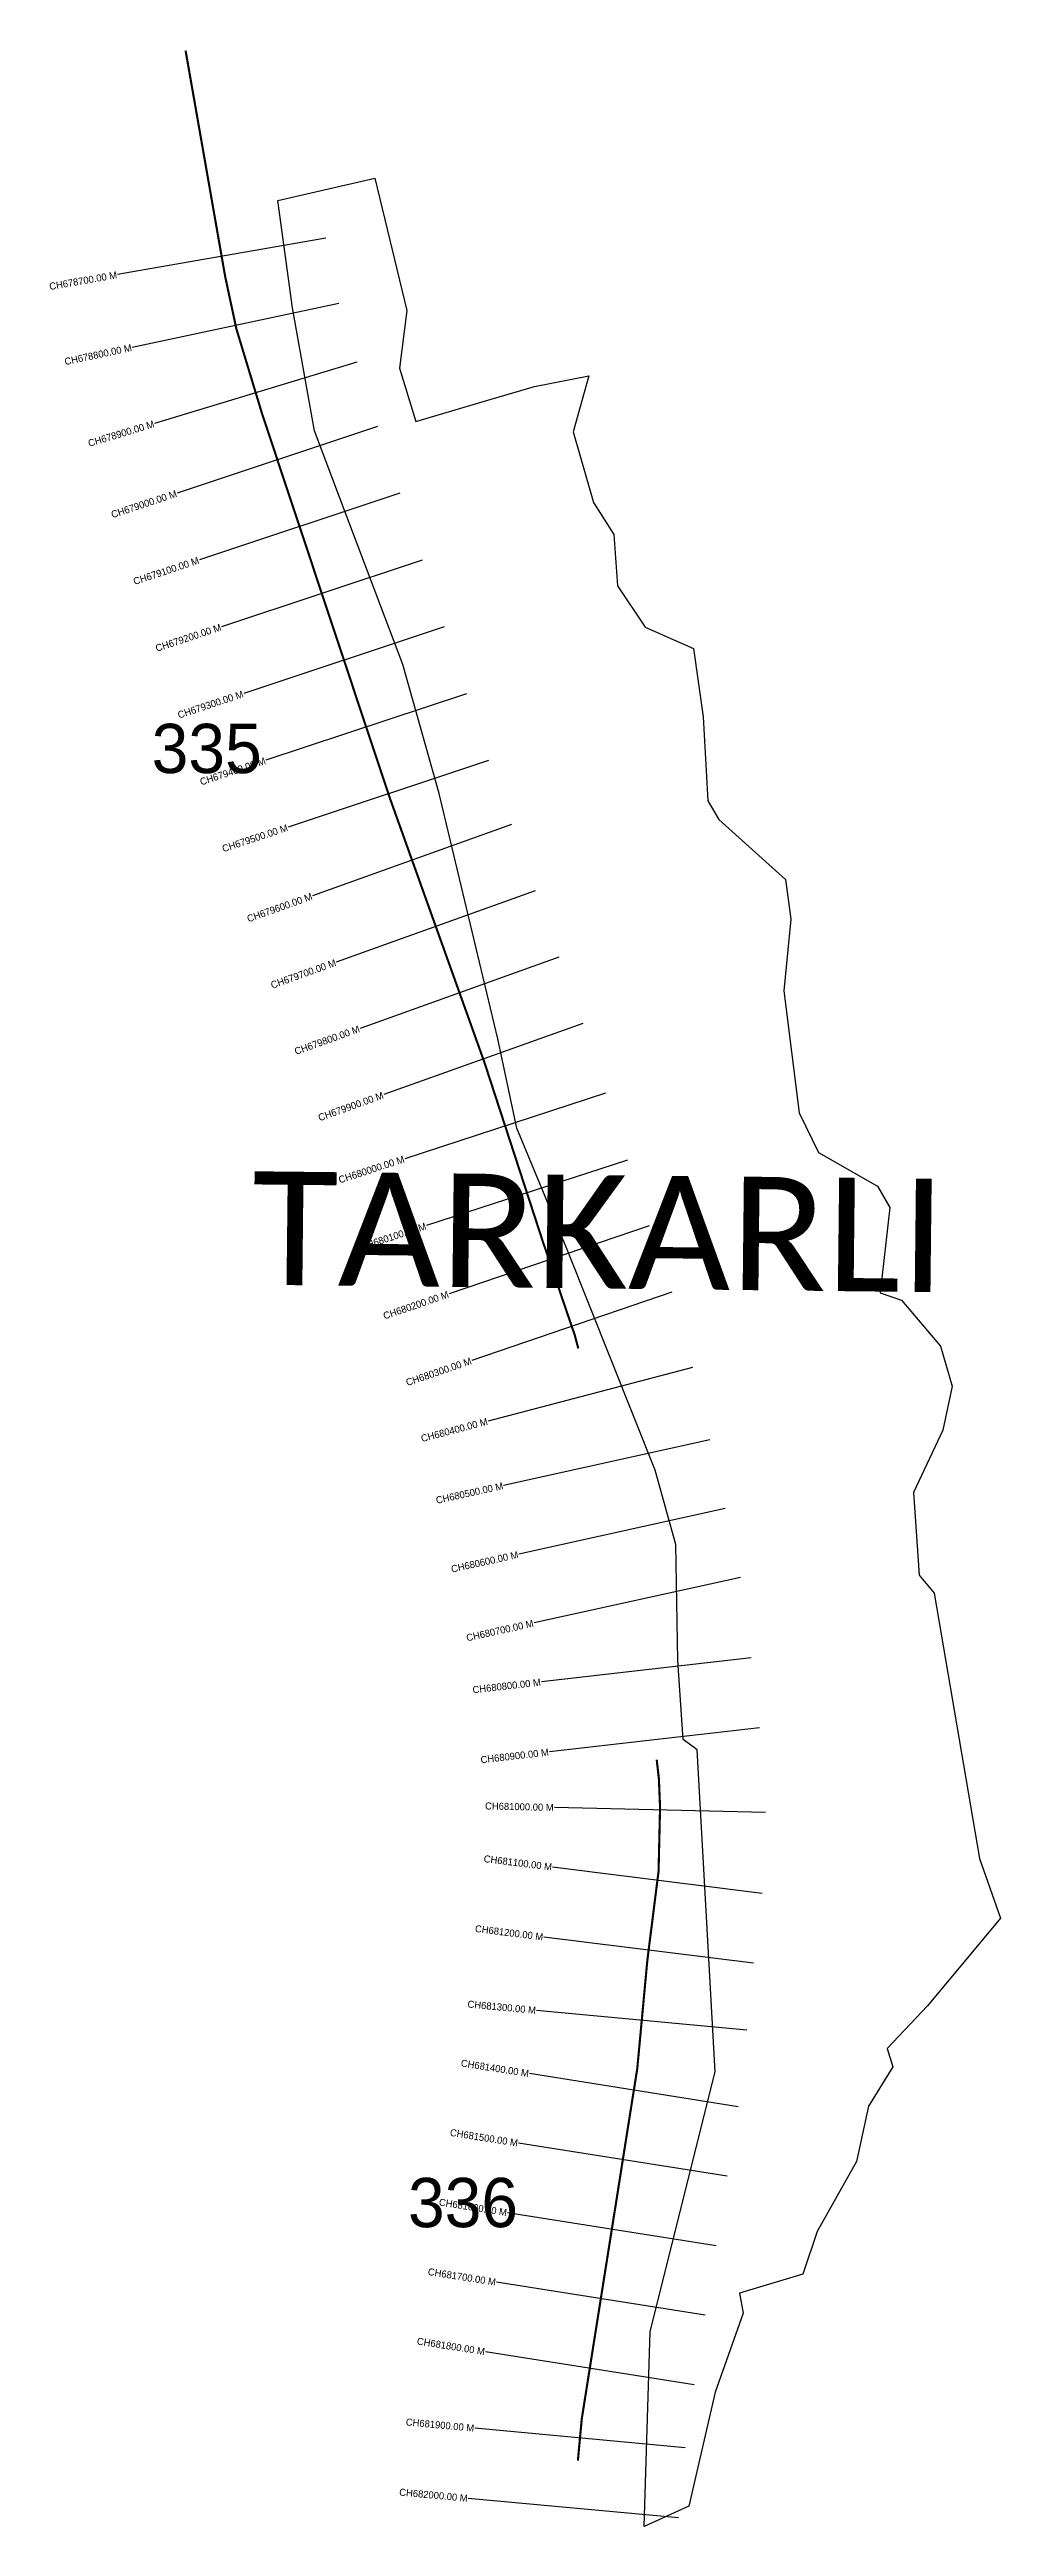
# Model space of a CAD drawing. Header units: metres. Extents: x 337626 to 338976, y 1769624 to 1773142.
import ezdxf
from ezdxf.enums import TextEntityAlignment as Align

# ---------------------------------------------------------------- set-up
doc = ezdxf.new("R2010")
doc.units = ezdxf.units.M
for name, color, linetype in [('CS', 134, 'Continuous'), ('CSMark', 6, 'Continuous'), ('NATURALLY PROTECTED', 3, 'Continuous'), ('VILLAGE NAME', 250, 'Continuous')]:
    doc.layers.add(name, color=color, linetype=linetype)

msp = doc.modelspace()

# ---------------------------------------------------------------- linework, layer by layer
at = {"color": 6}
msp.add_lwpolyline([(337949.9, 1772927.9), (338087.4, 1772959.8), (338133.1, 1772771.8), (338122.5, 1772689.8), (338145.9, 1772614), (338252.5, 1772645.6), (338314.1, 1772663.9), (338391.5, 1772678.9), (338369, 1772599.5), (338397.9, 1772498.8), (338426.8, 1772453.7), (338432, 1772380.7), (338471.5, 1772321.7), (338539.9, 1772291.6), (338553.9, 1772194.5), (338560.4, 1772075.3), (338576, 1772048.8), (338670.8, 1771963.7), (338678.1, 1771907), (338668.3, 1771805.6), (338690.1, 1771632.1), (338717.5, 1771575.9), (338801.4, 1771527.8), (338818.8, 1771497.7), (338804.9, 1771376.5), (338835.2, 1771366), (338890.7, 1771300.8), (338907.2, 1771243.8), (338894.2, 1771181.4), (338852.4, 1771092.8), (338860.3, 1770975.5), (338881.8, 1770950), (338946.1, 1770573), (338975.9, 1770488), (338872.3, 1770363.8), (338815, 1770303.1), (338823.2, 1770277.1), (338788.5, 1770221.3), (338771.3, 1770142.5), (338715.6, 1770043.2), (338695.3, 1769982.5), (338605.2, 1769955.4), (338610.7, 1769927.1), (338570.9, 1769814.8), (338533.5, 1769652.8), (338469.8, 1769624.2), (338478.3, 1769901.1), (338570.6, 1770270), (338545.2, 1770727.5), (338525.1, 1770742.1), (338517.8, 1770854.1), (338515.1, 1771019), (338485.4, 1771124.4), (338361.7, 1771435.4), (338288.9, 1771610.4), (338262.1, 1771737), (338178.9, 1772085.6), (338127, 1772268.9), (338037.3, 1772506.4), (338001.6, 1772600.9), (337970.6, 1772775.6), (337949.9, 1772927.9)], dxfattribs=at)
at = {"layer": 'CS'}
for p, q in [((338017.7, 1772874.5), (337722.2, 1772822.7)), ((338036.5, 1772781.9), (337743, 1772719.4)), ((338061.9, 1772698.4), (337774.8, 1772611.3)), ((338091.4, 1772607), (337806.7, 1772512.4)), ((338123, 1772512.1), (337838.3, 1772417.5)), ((338154.5, 1772417.1), (337869.8, 1772322.6)), ((338186, 1772322.2), (337901.3, 1772227.7)), ((338217.5, 1772227.3), (337932.8, 1772132.8)), ((338249, 1772132.4), (337964.3, 1772037.9)), ((338281.5, 1772041.5), (337999.1, 1771940.4)), ((338315.2, 1771947.4), (338032.7, 1771846.3)), ((338348.9, 1771853.2), (338066.4, 1771752.1)), ((338382.6, 1771759), (338100.1, 1771658)), ((338415.1, 1771660), (338129.9, 1771567)), ((338446.1, 1771564.9), (338160.9, 1771471.9)), ((338476.8, 1771471.8), (338192.8, 1771375.1)), ((338509.1, 1771377.2), (338225.1, 1771280.4)), ((338538.5, 1771270.5), (338248.3, 1771194.2)), ((338563.3, 1771167.5), (338270.4, 1771102.8)), ((338584.9, 1771069.9), (338292, 1771005.1)), ((338606.5, 1770972.3), (338313.6, 1770907.5)), ((338622, 1770857.9), (338324, 1770823.7)), ((338633.5, 1770758.6), (338335.4, 1770724.3)), ((338642.4, 1770638.3), (338342.4, 1770645.4)), ((338637.6, 1770523.3), (338339.9, 1770560.6)), ((338625.1, 1770424.1), (338327.4, 1770461.4)), ((338615.9, 1770329.3), (338317.2, 1770357.2)), ((338603.4, 1770220.4), (338307.1, 1770267.4)), ((338587.8, 1770121.7), (338291.5, 1770168.6)), ((338572.1, 1770022.9), (338275.8, 1770069.8)), ((338556.5, 1769924.1), (338260.2, 1769971.1)), ((338540.9, 1769825.4), (338244.5, 1769872.3)), ((338528.2, 1769736), (338229.4, 1769763.7)), ((338518.9, 1769636.4), (338220.2, 1769664.1))]:
    msp.add_line(p, q, dxfattribs=at)
at = {"layer": 'NATURALLY PROTECTED', "const_width": 3, "flags": 128}
for points in [[(337818.7, 1773140.9), (337837.3, 1773034.9), (337874.9, 1772820.2), (337890.9, 1772745.5), (337927.3, 1772625.2), (337973.8, 1772485.2), (338050.3, 1772255), (338108.1, 1772081.1), (338243.1, 1771703.7), (338326.2, 1771448.7), (338371.5, 1771315.9), (338376.4, 1771297.3)], [(338487.7, 1770713.4), (338490.8, 1770686.5), (338492.5, 1770646.1), (338490.4, 1770555.1), (338474.4, 1770428), (338460.1, 1770274.3), (338443.9, 1770172.3), (338428.9, 1770077.3), (338381.3, 1769777), (338375.8, 1769717.7)]]:
    msp.add_lwpolyline(points, dxfattribs=at)

# ---------------------------------------------------------------- texts
at = {"char_height": 70, "attachment_point": 1}
for s, insert in [('335', (337770.6, 1772184.7)), ('336', (338134.6, 1770119.3))]:
    msp.add_mtext_dynamic_manual_height_columns(s, width=95.172, gutter_width=1, heights=[0], dxfattribs=dict(at, insert=insert))
at = {"layer": 'CSMark'}
for s, rotation, p in [('CH678700.00 M', 9.9493, (337721.2, 1772822.5)), ('CH678800.00 M', 12.0284, (337742.1, 1772719.2)), ('CH678900.00 M', 16.87, (337773.8, 1772611)), ('CH679000.00 M', 18.3728, (337805.8, 1772512.1)), ('CH679100.00 M', 18.3728, (337837.3, 1772417.2)), ('CH679200.00 M', 18.3728, (337868.8, 1772322.3)), ('CH679300.00 M', 18.3728, (337900.3, 1772227.4)), ('CH679400.00 M', 18.3728, (337931.9, 1772132.5)), ('CH679500.00 M', 18.3728, (337963.4, 1772037.6)), ('CH679600.00 M', 19.6881, (337998.1, 1771940.1)), ('CH679700.00 M', 19.6881, (338031.8, 1771845.9)), ('CH679800.00 M', 19.6881, (338065.5, 1771751.8)), ('CH679900.00 M', 19.6881, (338099.2, 1771657.6)), ('CH680000.00 M', 18.0578, (338128.9, 1771566.7)), ('CH680100.00 M', 18.0578, (338159.9, 1771471.6)), ('CH680200.00 M', 18.8231, (338191.9, 1771374.7)), ('CH680300.00 M', 18.8231, (338224.2, 1771280.1)), ('CH680400.00 M', 14.7186, (338247.4, 1771194)), ('CH680500.00 M', 12.4685, (338269.4, 1771102.6)), ('CH680600.00 M', 12.4685, (338291, 1771004.9)), ('CH680700.00 M', 12.4685, (338312.6, 1770907.3)), ('CH680800.00 M', 6.5556, (338323, 1770823.6)), ('CH680900.00 M', 6.5556, (338334.4, 1770724.2)), ('CH681000.00 M', 358.6605, (338341.4, 1770645.4)), ('CH681100.00 M', 352.8501, (338338.9, 1770560.8)), ('CH681200.00 M', 352.8501, (338326.5, 1770461.5)), ('CH681300.00 M', 354.6717, (338316.2, 1770357.3)), ('CH681400.00 M', 350.9989, (338306.1, 1770267.5)), ('CH681500.00 M', 350.9989, (338290.5, 1770168.8)), ('CH681600.00 M', 350.9989, (338274.9, 1770070)), ('CH681700.00 M', 350.9989, (338259.2, 1769971.2)), ('CH681800.00 M', 350.9989, (338243.6, 1769872.5)), ('CH681900.00 M', 354.7032, (338228.5, 1769763.8)), ('CH682000.00 M', 354.7032, (338219.2, 1769664.2))]:
    msp.add_text(s, height=10, rotation=rotation, dxfattribs=at).set_placement(p, align=Align.MIDDLE_RIGHT)
at = {"layer": 'VILLAGE NAME', "insert": (337913.8, 1771549.1), "char_height": 161.109, "attachment_point": 1, "rotation": 359.3742}
msp.add_mtext_dynamic_manual_height_columns('{\\fCalibri|b0|i0|c0|p34;TARKARLI}', width=1589.786, gutter_width=805.5, heights=[0], dxfattribs=at)

doc.saveas('drawing.dxf')
